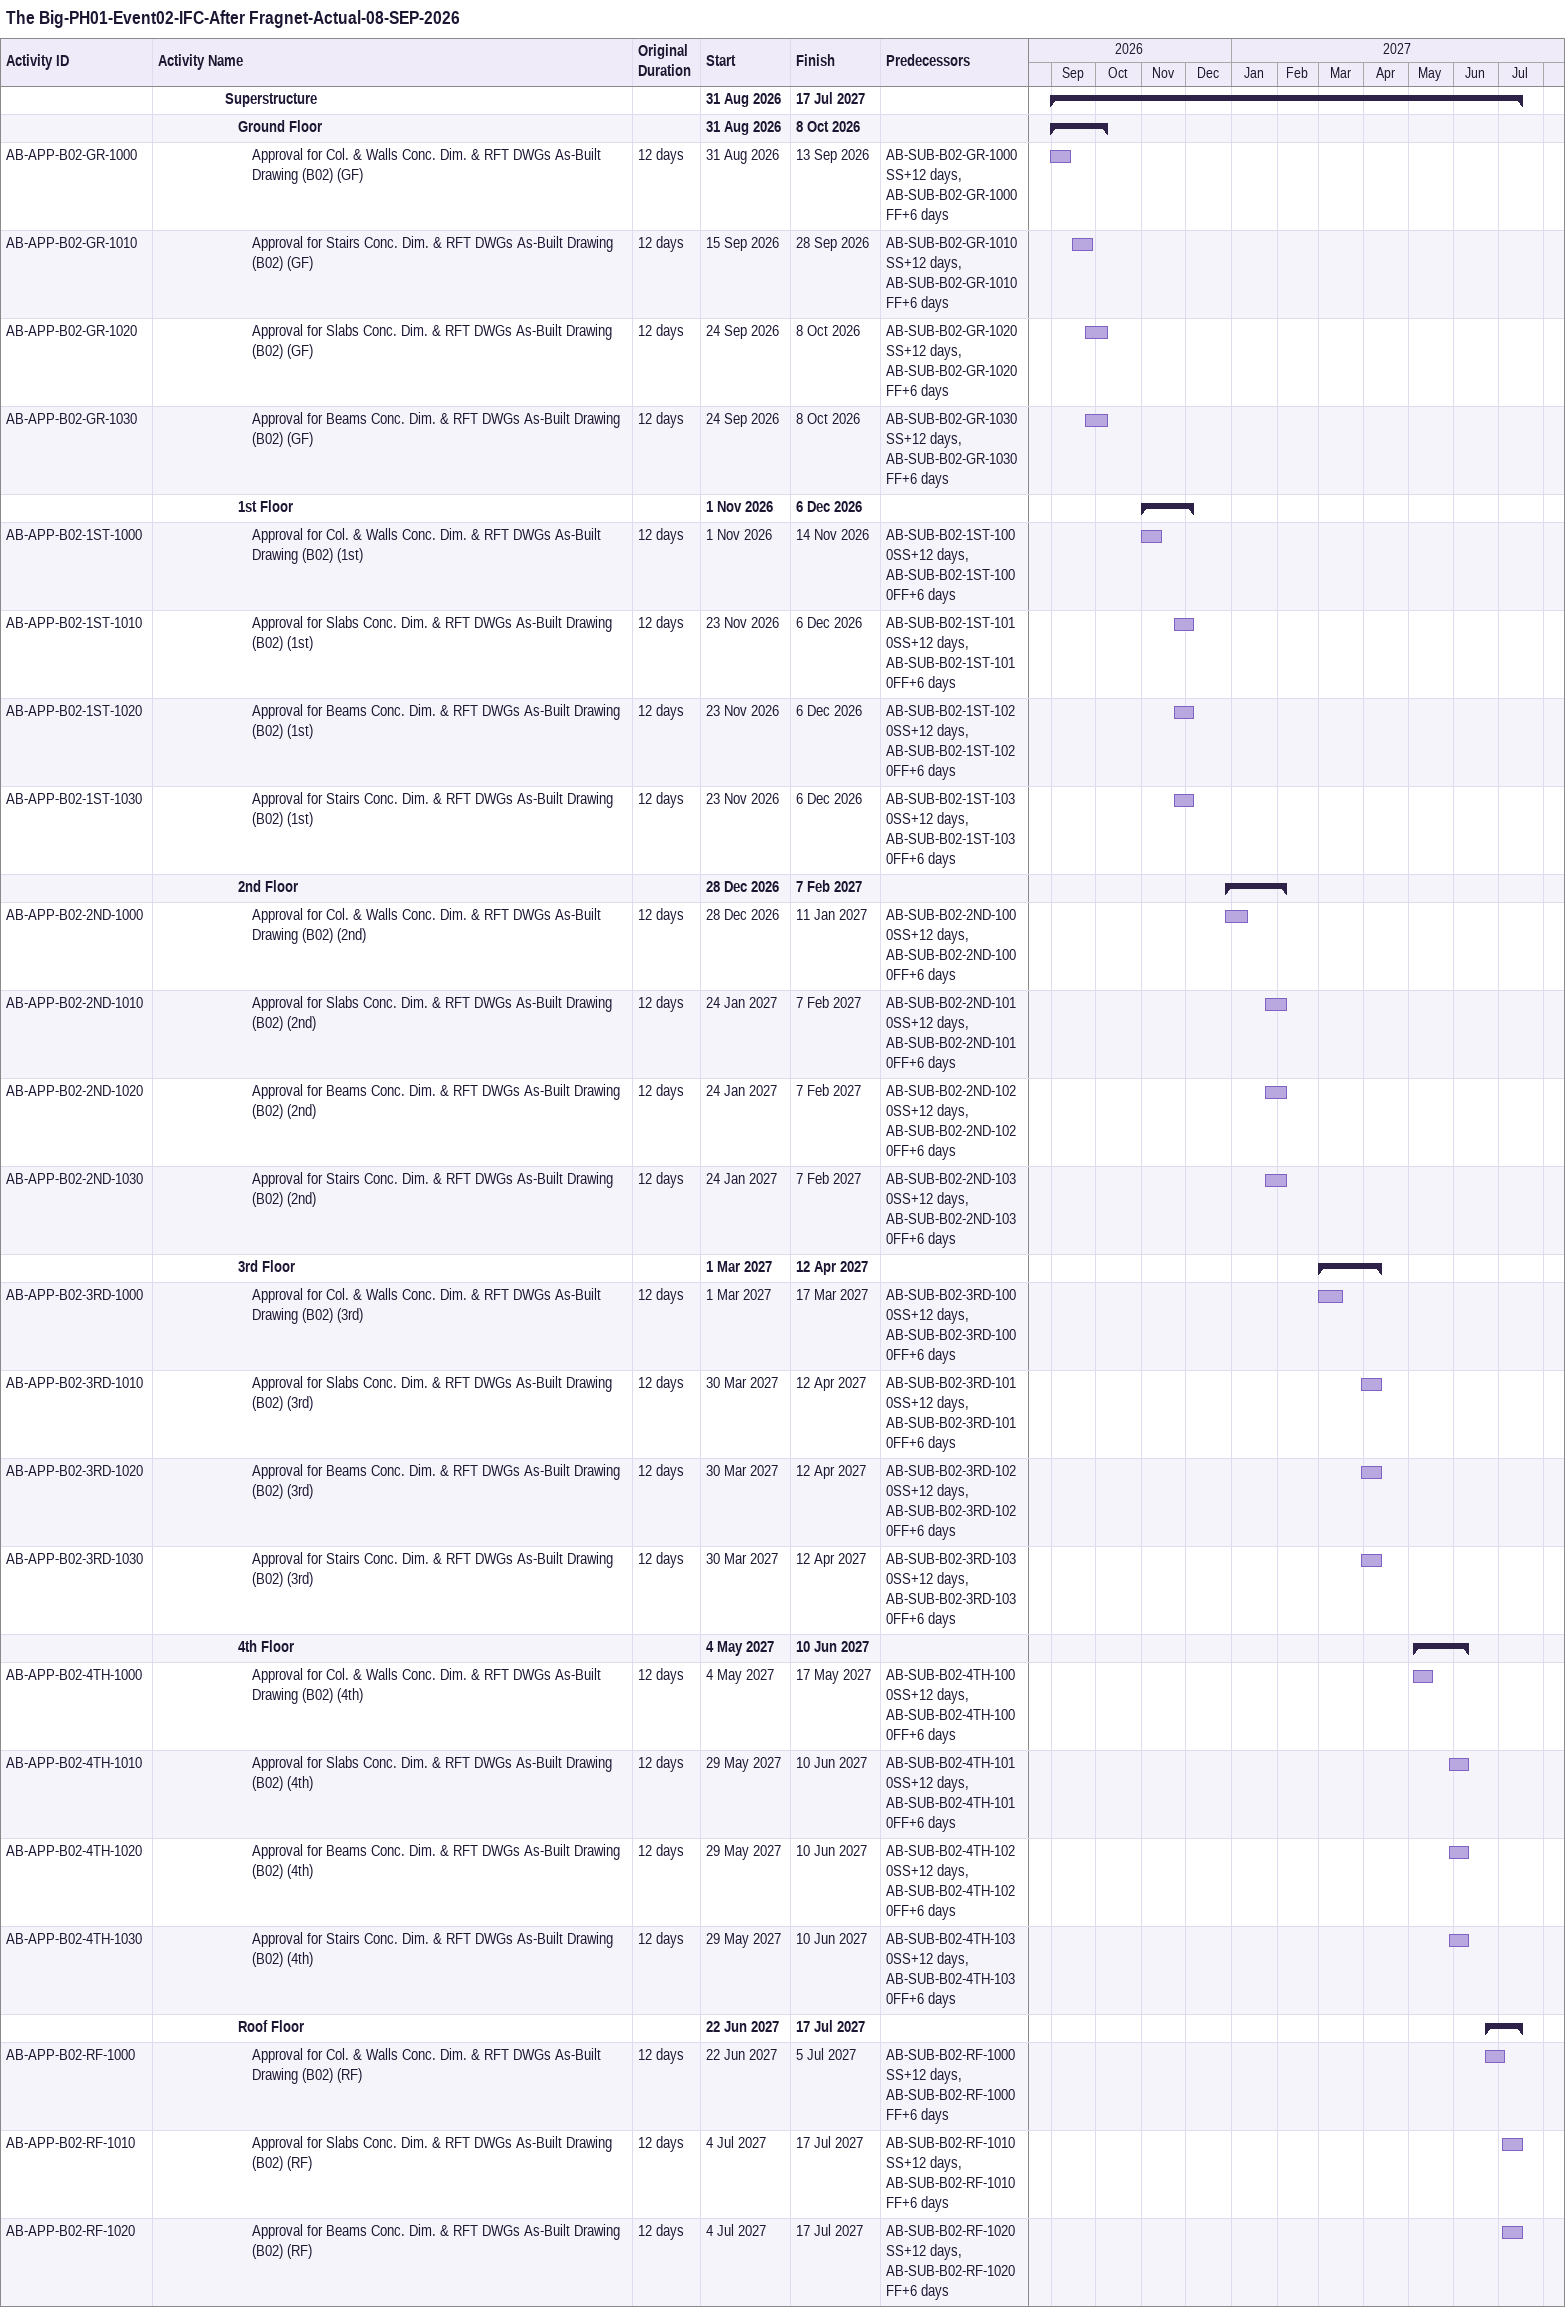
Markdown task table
The Big-PH01-Event02-IFC-After Fragnet-Actual-08-SEP-2026

| ID | Level | Task | Original duration | Start | Finish | Predecessors |
|---|---|---|---|---|---|---|
|  | 6 | **Superstructure** |  | 2026-08-31 | 2027-07-17 |  |
|  | 7 | **Ground Floor** |  | 2026-08-31 | 2026-10-08 |  |
| AB-APP-B02-GR-1000 | 8 | Approval for Col. & Walls Conc. Dim. & RFT DWGs As-Built Drawing (B02) (GF) | 12d | 2026-08-31 | 2026-09-13 | AB-SUB-B02-GR-1000SS+12d, AB-SUB-B02-GR-1000FF+6d |
| AB-APP-B02-GR-1010 | 8 | Approval for Stairs Conc. Dim. & RFT DWGs As-Built Drawing (B02) (GF) | 12d | 2026-09-15 | 2026-09-28 | AB-SUB-B02-GR-1010SS+12d, AB-SUB-B02-GR-1010FF+6d |
| AB-APP-B02-GR-1020 | 8 | Approval for Slabs Conc. Dim. & RFT DWGs As-Built Drawing (B02) (GF) | 12d | 2026-09-24 | 2026-10-08 | AB-SUB-B02-GR-1020SS+12d, AB-SUB-B02-GR-1020FF+6d |
| AB-APP-B02-GR-1030 | 8 | Approval for Beams Conc. Dim. & RFT DWGs As-Built Drawing (B02) (GF) | 12d | 2026-09-24 | 2026-10-08 | AB-SUB-B02-GR-1030SS+12d, AB-SUB-B02-GR-1030FF+6d |
|  | 7 | **1st Floor** |  | 2026-11-01 | 2026-12-06 |  |
| AB-APP-B02-1ST-1000 | 8 | Approval for Col. & Walls Conc. Dim. & RFT DWGs As-Built Drawing (B02) (1st) | 12d | 2026-11-01 | 2026-11-14 | AB-SUB-B02-1ST-1000SS+12d, AB-SUB-B02-1ST-1000FF+6d |
| AB-APP-B02-1ST-1010 | 8 | Approval for Slabs Conc. Dim. & RFT DWGs As-Built Drawing (B02) (1st) | 12d | 2026-11-23 | 2026-12-06 | AB-SUB-B02-1ST-1010SS+12d, AB-SUB-B02-1ST-1010FF+6d |
| AB-APP-B02-1ST-1020 | 8 | Approval for Beams Conc. Dim. & RFT DWGs As-Built Drawing (B02) (1st) | 12d | 2026-11-23 | 2026-12-06 | AB-SUB-B02-1ST-1020SS+12d, AB-SUB-B02-1ST-1020FF+6d |
| AB-APP-B02-1ST-1030 | 8 | Approval for Stairs Conc. Dim. & RFT DWGs As-Built Drawing (B02) (1st) | 12d | 2026-11-23 | 2026-12-06 | AB-SUB-B02-1ST-1030SS+12d, AB-SUB-B02-1ST-1030FF+6d |
|  | 7 | **2nd Floor** |  | 2026-12-28 | 2027-02-07 |  |
| AB-APP-B02-2ND-1000 | 8 | Approval for Col. & Walls Conc. Dim. & RFT DWGs As-Built Drawing (B02) (2nd) | 12d | 2026-12-28 | 2027-01-11 | AB-SUB-B02-2ND-1000SS+12d, AB-SUB-B02-2ND-1000FF+6d |
| AB-APP-B02-2ND-1010 | 8 | Approval for Slabs Conc. Dim. & RFT DWGs As-Built Drawing (B02) (2nd) | 12d | 2027-01-24 | 2027-02-07 | AB-SUB-B02-2ND-1010SS+12d, AB-SUB-B02-2ND-1010FF+6d |
| AB-APP-B02-2ND-1020 | 8 | Approval for Beams Conc. Dim. & RFT DWGs As-Built Drawing (B02) (2nd) | 12d | 2027-01-24 | 2027-02-07 | AB-SUB-B02-2ND-1020SS+12d, AB-SUB-B02-2ND-1020FF+6d |
| AB-APP-B02-2ND-1030 | 8 | Approval for Stairs Conc. Dim. & RFT DWGs As-Built Drawing (B02) (2nd) | 12d | 2027-01-24 | 2027-02-07 | AB-SUB-B02-2ND-1030SS+12d, AB-SUB-B02-2ND-1030FF+6d |
|  | 7 | **3rd Floor** |  | 2027-03-01 | 2027-04-12 |  |
| AB-APP-B02-3RD-1000 | 8 | Approval for Col. & Walls Conc. Dim. & RFT DWGs As-Built Drawing (B02) (3rd) | 12d | 2027-03-01 | 2027-03-17 | AB-SUB-B02-3RD-1000SS+12d, AB-SUB-B02-3RD-1000FF+6d |
| AB-APP-B02-3RD-1010 | 8 | Approval for Slabs Conc. Dim. & RFT DWGs As-Built Drawing (B02) (3rd) | 12d | 2027-03-30 | 2027-04-12 | AB-SUB-B02-3RD-1010SS+12d, AB-SUB-B02-3RD-1010FF+6d |
| AB-APP-B02-3RD-1020 | 8 | Approval for Beams Conc. Dim. & RFT DWGs As-Built Drawing (B02) (3rd) | 12d | 2027-03-30 | 2027-04-12 | AB-SUB-B02-3RD-1020SS+12d, AB-SUB-B02-3RD-1020FF+6d |
| AB-APP-B02-3RD-1030 | 8 | Approval for Stairs Conc. Dim. & RFT DWGs As-Built Drawing (B02) (3rd) | 12d | 2027-03-30 | 2027-04-12 | AB-SUB-B02-3RD-1030SS+12d, AB-SUB-B02-3RD-1030FF+6d |
|  | 7 | **4th Floor** |  | 2027-05-04 | 2027-06-10 |  |
| AB-APP-B02-4TH-1000 | 8 | Approval for Col. & Walls Conc. Dim. & RFT DWGs As-Built Drawing (B02) (4th) | 12d | 2027-05-04 | 2027-05-17 | AB-SUB-B02-4TH-1000SS+12d, AB-SUB-B02-4TH-1000FF+6d |
| AB-APP-B02-4TH-1010 | 8 | Approval for Slabs Conc. Dim. & RFT DWGs As-Built Drawing (B02) (4th) | 12d | 2027-05-29 | 2027-06-10 | AB-SUB-B02-4TH-1010SS+12d, AB-SUB-B02-4TH-1010FF+6d |
| AB-APP-B02-4TH-1020 | 8 | Approval for Beams Conc. Dim. & RFT DWGs As-Built Drawing (B02) (4th) | 12d | 2027-05-29 | 2027-06-10 | AB-SUB-B02-4TH-1020SS+12d, AB-SUB-B02-4TH-1020FF+6d |
| AB-APP-B02-4TH-1030 | 8 | Approval for Stairs Conc. Dim. & RFT DWGs As-Built Drawing (B02) (4th) | 12d | 2027-05-29 | 2027-06-10 | AB-SUB-B02-4TH-1030SS+12d, AB-SUB-B02-4TH-1030FF+6d |
|  | 7 | **Roof Floor** |  | 2027-06-22 | 2027-07-17 |  |
| AB-APP-B02-RF-1000 | 8 | Approval for Col. & Walls Conc. Dim. & RFT DWGs As-Built Drawing (B02) (RF) | 12d | 2027-06-22 | 2027-07-05 | AB-SUB-B02-RF-1000SS+12d, AB-SUB-B02-RF-1000FF+6d |
| AB-APP-B02-RF-1010 | 8 | Approval for Slabs Conc. Dim. & RFT DWGs As-Built Drawing (B02) (RF) | 12d | 2027-07-04 | 2027-07-17 | AB-SUB-B02-RF-1010SS+12d, AB-SUB-B02-RF-1010FF+6d |
| AB-APP-B02-RF-1020 | 8 | Approval for Beams Conc. Dim. & RFT DWGs As-Built Drawing (B02) (RF) | 12d | 2027-07-04 | 2027-07-17 | AB-SUB-B02-RF-1020SS+12d, AB-SUB-B02-RF-1020FF+6d |
